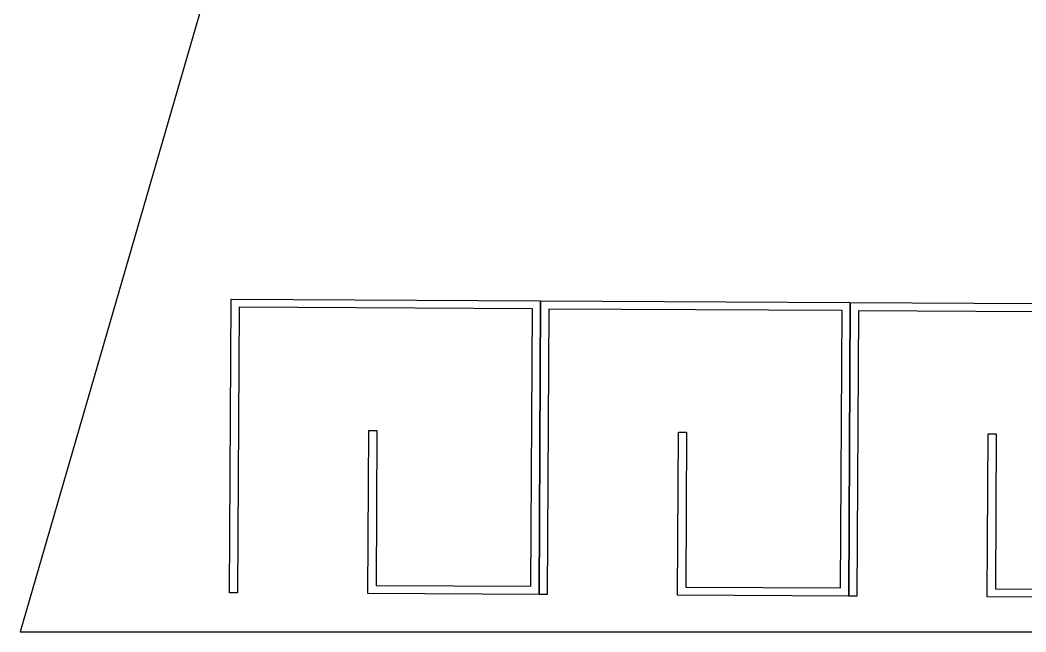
# Model space of a CAD drawing. Header units: millimetres. Extents: x 496 to 139339, y -41630 to 84383.
# Drawn here: x 95478 to 101649, y 54383 to 58133 of the extents above; entities that cross this region are included whole.
import ezdxf

# ---------------------------------------------------------------- set-up
doc = ezdxf.new("R2010")
doc.units = ezdxf.units.MM
doc.layers.add('раздевалки', color=40, linetype='Continuous', lineweight=25)
doc.layers.add('территория', color=74, linetype='Continuous', lineweight=25)

msp = doc.modelspace()

# ---------------------------------------------------------------- linework, layer by layer
at = {"layer": 'раздевалки'}
for points in [[(96761.8, 54622.9), (96771.7, 56422.8), (98671.7, 56412.4), (98661.8, 54612.4), (97611.8, 54618.2), (97617.3, 55618.2), (97667.3, 55617.9), (97662.1, 54667.9), (98612.1, 54662.7), (98621.4, 56362.7), (96821.5, 56372.6), (96811.8, 54622.6), (96761.8, 54622.9)], [(98661.8, 54612.4), (98671.7, 56412.4), (100571.7, 56402), (100561.8, 54602), (99511.8, 54607.8), (99517.3, 55607.7), (99567.3, 55607.5), (99562.1, 54657.5), (100512.1, 54652.3), (100521.4, 56352.2), (98721.4, 56362.1), (98711.8, 54612.2), (98661.8, 54612.4)], [(100561.8, 54602), (100571.7, 56402), (102471.6, 56391.5), (102461.8, 54591.6), (101411.8, 54597.3), (101417.3, 55597.3), (101467.3, 55597), (101462, 54647.1), (102412, 54641.8), (102421.4, 56341.8), (100621.4, 56351.7), (100611.8, 54601.7), (100561.8, 54602)]]:
    msp.add_lwpolyline(points, dxfattribs=at)
at = {"layer": 'территория'}
msp.add_lwpolyline([(95477.7, 54383.1), (125477.7, 54383.1), (139338.5, 64533.6), (136889.7, 84383.1), (104191.9, 84383.1), (95477.7, 54383.1)], dxfattribs=at)

doc.saveas('drawing.dxf')
